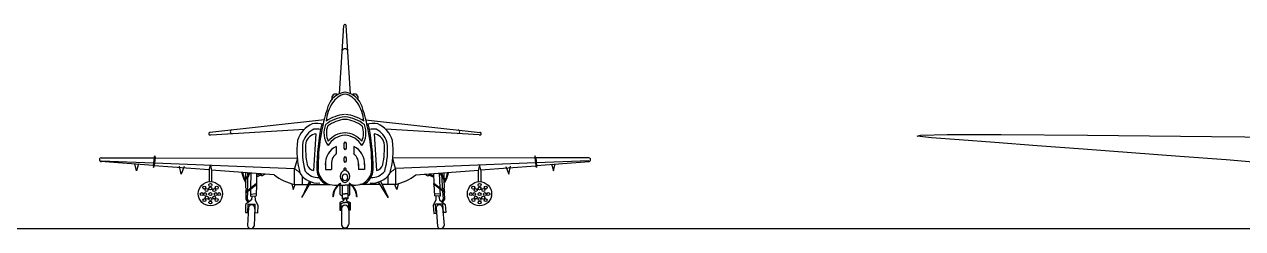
# Model space of a CAD drawing. Extents: x -166 to 11, y 0 to 66.
# Drawn here: x -50.92 to -25.82, y 49.87 to 54.08 of the extents above; entities that cross this region are included whole.
import ezdxf

# ---------------------------------------------------------------- set-up
doc = ezdxf.new("R2010")
doc.units = 0
doc.layers.add('AVION', color=7, linetype='CONTINUOUS')

msp = doc.modelspace()

# ---------------------------------------------------------------- linework, layer by layer
at = {"layer": 'AVION'}
for p, q in [((-44.429, 52.65), (-44.342, 54.056)), ((-44.205, 52.65), (-44.292, 54.056)), ((-44.739, 52.113), (-47.104, 51.854)), ((-43.895, 52.113), (-41.53, 51.854)), ((-47.084, 51.803), (-45.153, 51.92)), ((-44.916, 51.825), (-44.969, 51.067)), ((-43.718, 51.825), (-43.665, 51.067)), ((-41.55, 51.803), (-43.481, 51.92)), ((-44.496, 51.565), (-44.496, 51.419)), ((-44.318, 51.659), (-44.342, 51.622)), ((-44.342, 51.622), (-44.342, 51.532)), ((-44.342, 51.532), (-44.318, 51.493)), ((-44.316, 51.659), (-44.292, 51.622)), ((-44.292, 51.532), (-44.316, 51.493)), ((-44.292, 51.622), (-44.292, 51.532)), ((-44.138, 51.565), (-44.138, 51.419)), ((-48.267, 51.17), (-49.35, 51.252)), ((-49.345, 51.269), (-48.261, 51.226)), ((-49.34, 51.329), (-48.249, 51.327)), ((-48.249, 51.327), (-48.267, 51.17)), ((-48.249, 51.327), (-48.233, 51.37)), ((-48.231, 51.327), (-48.248, 51.168)), ((-48.242, 51.225), (-45.356, 51.108)), ((-48.233, 51.37), (-48.231, 51.327)), ((-48.231, 51.327), (-45.304, 51.324)), ((-45.296, 51.319), (-45.361, 51.091)), ((-44.318, 51.356), (-44.342, 51.32)), ((-44.342, 51.32), (-44.342, 51.267)), ((-44.342, 51.267), (-44.318, 51.235)), ((-44.316, 51.356), (-44.292, 51.32)), ((-44.292, 51.267), (-44.316, 51.235)), ((-44.292, 51.32), (-44.292, 51.267)), ((-43.338, 51.319), (-43.273, 51.091)), ((-40.403, 51.327), (-43.33, 51.324)), ((-40.392, 51.225), (-43.278, 51.108)), ((-40.401, 51.37), (-40.403, 51.327)), ((-40.403, 51.327), (-40.386, 51.168)), ((-40.385, 51.327), (-40.401, 51.37)), ((-39.294, 51.329), (-40.385, 51.327)), ((-40.385, 51.327), (-40.367, 51.17)), ((-39.289, 51.269), (-40.373, 51.226)), ((-40.367, 51.17), (-39.284, 51.252)), ((-48.611, 51.065), (-48.646, 51.207)), ((-48.575, 51.207), (-48.611, 51.065)), ((-48.267, 51.17), (-48.263, 51.129)), ((-48.263, 51.129), (-48.248, 51.168)), ((-47.113, 51.082), (-48.248, 51.168)), ((-47.693, 50.995), (-47.728, 51.159)), ((-47.634, 51.148), (-47.693, 50.995)), ((-47.115, 51.074), (-47.09, 51.18)), ((-47.115, 51.074), (-47.115, 50.838)), ((-47.09, 51.18), (-47.065, 51.07)), ((-45.778, 50.98), (-47.067, 51.078)), ((-47.065, 51.07), (-47.065, 50.838)), ((-46.448, 51.031), (-46.404, 50.891)), ((-46.43, 51.03), (-46.39, 50.891)), ((-46.359, 50.908), (-46.358, 51.024)), ((-46.302, 51.02), (-46.337, 50.925)), ((-46.28, 51.018), (-46.324, 50.91)), ((-46.318, 50.976), (-46.319, 51.021)), ((-46.26, 51.018), (-46.263, 50.709)), ((-46.14, 51.008), (-46.142, 50.807)), ((-46.141, 50.937), (-46.045, 50.98)), ((-46.059, 50.999), (-46.14, 50.963)), ((-46.064, 51.007), (-46.031, 50.958)), ((-46.031, 50.958), (-45.968, 50.995)), ((-45.361, 51.091), (-45.361, 50.783)), ((-44.722, 51.209), (-44.722, 51.091)), ((-44.722, 51.091), (-44.595, 51.091)), ((-44.595, 51.207), (-44.595, 51.091)), ((-44.039, 51.207), (-44.039, 51.091)), ((-43.912, 51.091), (-44.039, 51.091)), ((-43.912, 51.209), (-43.912, 51.091)), ((-43.273, 51.091), (-43.273, 50.783)), ((-42.856, 50.98), (-41.567, 51.078)), ((-42.601, 50.951), (-42.679, 50.994)), ((-42.568, 51.001), (-42.601, 50.951)), ((-42.49, 50.933), (-42.587, 50.973)), ((-42.573, 50.993), (-42.491, 50.959)), ((-42.57, 51.002), (-42.568, 51.001)), ((-42.493, 51.008), (-42.485, 50.803)), ((-42.373, 51.018), (-42.361, 50.709)), ((-42.352, 51.017), (-42.306, 50.912)), ((-42.331, 51.02), (-42.294, 50.927)), ((-42.314, 50.977), (-42.315, 51.021)), ((-42.271, 50.911), (-42.276, 51.024)), ((-42.204, 51.03), (-42.24, 50.894)), ((-42.187, 51.031), (-42.225, 50.895)), ((-41.544, 51.18), (-41.569, 51.07)), ((-41.569, 51.07), (-41.569, 50.838)), ((-41.519, 51.074), (-41.544, 51.18)), ((-41.521, 51.082), (-40.386, 51.168)), ((-41.519, 51.074), (-41.519, 50.838)), ((-41, 51.148), (-40.941, 50.995)), ((-40.941, 50.995), (-40.906, 51.159)), ((-40.371, 51.129), (-40.386, 51.168)), ((-40.367, 51.17), (-40.371, 51.129)), ((-40.059, 51.207), (-40.023, 51.065)), ((-40.023, 51.065), (-39.988, 51.207)), ((-46.404, 50.891), (-46.359, 50.811)), ((-46.39, 50.891), (-46.359, 50.835)), ((-46.337, 50.925), (-46.388, 50.887)), ((-46.324, 50.91), (-46.379, 50.872)), ((-46.363, 50.627), (-46.142, 50.807)), ((-46.36, 50.709), (-46.359, 50.886)), ((-46.354, 50.612), (-46.137, 50.788)), ((-46.316, 50.712), (-46.318, 50.926)), ((-46.142, 50.784), (-46.145, 50.55)), ((-45.415, 50.796), (-45.387, 50.68)), ((-45.387, 50.68), (-45.342, 50.781)), ((-45.351, 50.781), (-45.079, 50.781)), ((-45.049, 50.846), (-45.205, 50.51)), ((-45.205, 50.51), (-45.011, 50.832)), ((-45.198, 50.952), (-45.198, 50.781)), ((-45.042, 50.781), (-44.624, 50.781)), ((-44.488, 50.767), (-44.462, 50.766)), ((-44.447, 50.766), (-44.318, 50.765)), ((-44.415, 50.575), (-44.415, 50.766)), ((-44.405, 50.795), (-44.41, 50.804)), ((-44.373, 50.765), (-44.373, 50.487)), ((-44.191, 50.766), (-44.316, 50.765)), ((-44.261, 50.765), (-44.261, 50.487)), ((-44.228, 50.804), (-44.234, 50.796)), ((-44.222, 50.766), (-44.222, 50.576)), ((-44.146, 50.767), (-44.176, 50.766)), ((-43.592, 50.781), (-44.01, 50.781)), ((-43.429, 50.51), (-43.623, 50.832)), ((-43.585, 50.846), (-43.429, 50.51)), ((-43.283, 50.781), (-43.555, 50.781)), ((-43.436, 50.952), (-43.436, 50.781)), ((-43.247, 50.68), (-43.292, 50.781)), ((-43.219, 50.796), (-43.247, 50.68)), ((-42.267, 50.615), (-42.49, 50.785)), ((-42.259, 50.63), (-42.485, 50.803)), ((-42.484, 50.78), (-42.475, 50.547)), ((-42.309, 50.714), (-42.313, 50.927)), ((-42.306, 50.912), (-42.25, 50.875)), ((-42.294, 50.927), (-42.242, 50.89)), ((-42.264, 50.712), (-42.271, 50.889)), ((-42.24, 50.894), (-42.269, 50.838)), ((-42.225, 50.895), (-42.268, 50.814)), ((-46.344, 50.687), (-46.36, 50.709)), ((-46.355, 50.476), (-46.354, 50.612)), ((-46.311, 50.409), (-46.355, 50.476)), ((-46.354, 50.673), (-46.344, 50.687)), ((-46.354, 50.635), (-46.354, 50.673)), ((-46.33, 50.682), (-46.316, 50.712)), ((-46.322, 50.661), (-46.33, 50.682)), ((-46.328, 50.481), (-46.322, 50.638)), ((-46.292, 50.424), (-46.328, 50.481)), ((-46.263, 50.686), (-46.265, 50.54)), ((-46.265, 50.54), (-46.145, 50.55)), ((-46.264, 50.582), (-46.145, 50.592)), ((-46.237, 50.542), (-46.246, 50.461)), ((-46.173, 50.549), (-46.17, 50.459)), ((-44.56, 50.527), (-44.57, 50.527)), ((-44.391, 50.544), (-44.415, 50.575)), ((-44.373, 50.544), (-44.391, 50.544)), ((-44.373, 50.587), (-44.318, 50.587)), ((-44.373, 50.497), (-44.318, 50.497)), ((-44.373, 50.487), (-44.318, 50.487)), ((-44.371, 50.587), (-44.316, 50.587)), ((-44.371, 50.497), (-44.316, 50.497)), ((-44.371, 50.487), (-44.316, 50.487)), ((-44.347, 50.487), (-44.347, 50.443)), ((-44.345, 50.487), (-44.345, 50.443)), ((-44.263, 50.587), (-44.318, 50.587)), ((-44.263, 50.497), (-44.318, 50.497)), ((-44.263, 50.487), (-44.318, 50.487)), ((-44.261, 50.587), (-44.316, 50.587)), ((-44.261, 50.497), (-44.316, 50.497)), ((-44.261, 50.487), (-44.316, 50.487)), ((-44.289, 50.487), (-44.289, 50.443)), ((-44.287, 50.487), (-44.287, 50.443)), ((-44.243, 50.544), (-44.261, 50.544)), ((-44.222, 50.576), (-44.243, 50.544)), ((-44.078, 50.533), (-44.068, 50.533)), ((-42.356, 50.582), (-42.476, 50.589)), ((-42.355, 50.54), (-42.475, 50.547)), ((-42.447, 50.546), (-42.447, 50.456)), ((-42.382, 50.542), (-42.371, 50.461)), ((-42.36, 50.686), (-42.355, 50.54)), ((-42.324, 50.425), (-42.289, 50.483)), ((-42.293, 50.684), (-42.309, 50.714)), ((-42.304, 50.411), (-42.262, 50.479)), ((-42.301, 50.663), (-42.293, 50.684)), ((-42.289, 50.483), (-42.3, 50.64)), ((-42.279, 50.689), (-42.264, 50.712)), ((-42.269, 50.676), (-42.279, 50.689)), ((-42.268, 50.637), (-42.269, 50.676)), ((-42.262, 50.479), (-42.267, 50.615)), ((-46.364, 50.367), (-46.369, 50.2)), ((-46.246, 50.461), (-46.364, 50.367)), ((-46.308, 50.304), (-46.329, 49.934)), ((-46.319, 50.202), (-46.313, 50.376)), ((-46.313, 50.376), (-46.165, 50.377)), ((-46.175, 50.303), (-46.189, 49.921)), ((-46.171, 50.193), (-46.165, 50.377)), ((-46.17, 50.459), (-46.115, 50.355)), ((-46.115, 50.355), (-46.122, 50.188)), ((-44.347, 50.443), (-44.426, 50.409)), ((-44.426, 50.409), (-44.426, 50.251)), ((-44.426, 50.251), (-44.4, 50.251)), ((-44.345, 50.443), (-44.424, 50.409)), ((-44.424, 50.409), (-44.424, 50.251)), ((-44.424, 50.251), (-44.398, 50.251)), ((-44.4, 50.387), (-44.347, 50.409)), ((-44.4, 50.251), (-44.4, 50.387)), ((-44.398, 50.387), (-44.345, 50.409)), ((-44.398, 50.251), (-44.398, 50.387)), ((-44.391, 50.291), (-44.391, 49.947)), ((-44.347, 50.409), (-44.318, 50.409)), ((-44.345, 50.409), (-44.316, 50.409)), ((-44.289, 50.409), (-44.318, 50.409)), ((-44.287, 50.409), (-44.316, 50.409)), ((-44.289, 50.443), (-44.21, 50.409)), ((-44.236, 50.387), (-44.289, 50.409)), ((-44.287, 50.443), (-44.208, 50.409)), ((-44.234, 50.387), (-44.287, 50.409)), ((-44.241, 50.285), (-44.241, 49.954)), ((-44.236, 50.251), (-44.236, 50.387)), ((-44.21, 50.251), (-44.236, 50.251)), ((-44.234, 50.251), (-44.234, 50.387)), ((-44.208, 50.251), (-44.234, 50.251)), ((-44.21, 50.409), (-44.21, 50.251)), ((-44.208, 50.409), (-44.208, 50.251)), ((-42.447, 50.456), (-42.499, 50.351)), ((-42.499, 50.351), (-42.487, 50.184)), ((-42.301, 50.378), (-42.45, 50.374)), ((-42.438, 50.191), (-42.45, 50.374)), ((-42.437, 50.301), (-42.412, 49.919)), ((-42.371, 50.461), (-42.25, 50.37)), ((-42.304, 50.306), (-42.273, 49.937)), ((-42.29, 50.203), (-42.301, 50.378)), ((-42.25, 50.37), (-42.24, 50.203)), ((-46.369, 50.2), (-46.319, 50.202)), ((-46.122, 50.188), (-46.171, 50.193)), ((-42.487, 50.184), (-42.438, 50.191)), ((-42.24, 50.203), (-42.29, 50.203)), ((-165.978, 49.872), (11.04, 49.872))]:
    msp.add_line(p, q, dxfattribs=at)
msp.add_lwpolyline([(-25.286, 51.214), (-26.159, 51.285), (-27.114, 51.359), (-28.109, 51.434), (-29.103, 51.508), (-30.054, 51.578), (-30.921, 51.642), (-31.662, 51.697), (-32.226, 51.742), (-32.522, 51.776), (-32.45, 51.798), (-31.908, 51.809), (-30.796, 51.809), (-29.013, 51.796), (-26.459, 51.772), (-23.032, 51.735)], dxfattribs=at)
for centre, radius in [((-47.09, 50.589), 0.25), ((-47.218, 50.716), 0.03), ((-47.092, 50.77), 0.03), ((-47.092, 50.7), 0.03), ((-46.96, 50.715), 0.03), ((-41.544, 50.589), 0.25), ((-41.674, 50.715), 0.03), ((-41.542, 50.77), 0.03), ((-41.542, 50.7), 0.03), ((-41.416, 50.716), 0.03), ((-47.27, 50.583), 0.03), ((-47.215, 50.46), 0.03), ((-47.201, 50.583), 0.03), ((-47.169, 50.667), 0.03), ((-47.166, 50.509), 0.03), ((-47.092, 50.583), 0.03), ((-47.092, 50.479), 0.03), ((-47.013, 50.511), 0.03), ((-47.01, 50.665), 0.03), ((-46.98, 50.583), 0.03), ((-46.963, 50.461), 0.03), ((-46.91, 50.583), 0.03), ((-41.724, 50.583), 0.03), ((-41.67, 50.461), 0.03), ((-41.654, 50.583), 0.03), ((-41.624, 50.665), 0.03), ((-41.621, 50.511), 0.03), ((-41.542, 50.583), 0.03), ((-41.542, 50.479), 0.03), ((-41.468, 50.509), 0.03), ((-41.465, 50.667), 0.03), ((-41.433, 50.583), 0.03), ((-41.419, 50.46), 0.03), ((-41.363, 50.583), 0.03), ((-47.092, 50.409), 0.03), ((-41.542, 50.409), 0.03)]:
    msp.add_circle(centre, radius, dxfattribs=at)
for centre, radius, start, end in [((-44.317, 54.055), 0.0245, 91.3801, 176.4501), ((-44.317, 54.055), 0.0245, 3.5499, 88.6199), ((-44.319, 53.513), 0.0615, 88.8548, 152.4594), ((-44.315, 53.513), 0.0615, 27.5406, 91.1452), ((-44.254, 52.251), 0.436, 98.4577, 161.9049), ((-44.508, 52.563), 0.0817, 57.6691, 200.7509), ((-44.236, 52.25), 0.4, 101.7624, 147.5471), ((-44.38, 52.251), 0.436, 18.0951, 81.5423), ((-44.398, 52.25), 0.4, 32.4529, 78.2376), ((-44.126, 52.563), 0.0817, 339.2491, 122.3309), ((-40.721, 51.097), 4.152, 161.9049, 180.1193), ((-43.847, 52.003), 0.861, 147.5471, 174.5154), ((-44.786, 52.003), 0.861, 5.4846, 32.4529), ((-47.913, 51.097), 4.152, 359.8807, 18.0951), ((-44.762, 51.519), 0.56, 114.1986, 162.6076), ((-44.901, 51.5), 0.538, 75.8163, 99.6938), ((-40.721, 51.097), 4.178, 167.1362, 180.1193), ((-44.299, 51.844), 0.451, 157.7264, 215.4539), ((-44.249, 51.419), 0.757, 95.5876, 128.0827), ((-44.249, 51.419), 0.807, 95.5876, 124.3402), ((-44.299, 51.844), 0.401, 159.6002, 205.0939), ((-44.249, 51.419), 0.707, 95.5876, 126.9935), ((-44.385, 51.419), 0.707, 53.0065, 84.4124), ((-44.385, 51.419), 0.757, 51.9173, 84.4124), ((-44.385, 51.419), 0.807, 55.6598, 84.4124), ((-44.335, 51.844), 0.401, 334.9061, 20.3998), ((-44.335, 51.844), 0.451, 324.5461, 22.2736), ((-43.733, 51.5), 0.538, 80.3062, 104.1837), ((-47.913, 51.097), 4.178, 359.8807, 12.8638), ((-43.872, 51.519), 0.56, 17.3924, 65.8014), ((-47.097, 51.827), 0.027, 89.3874, 298.6671), ((-46.644, 51.867), 0.0373, 96.2514, 273.4575), ((-44.762, 51.519), 0.444, 116.12, 161.3972), ((-44.871, 51.562), 0.267, 99.6381, 163.5177), ((-44.901, 51.5), 0.421, 78.836, 97.6809), ((-44.286, 51.355), 0.443, 94.1747, 149.1291), ((-44.286, 51.355), 0.493, 94.1747, 139.7069), ((-44.348, 51.355), 0.443, 30.8709, 85.8253), ((-44.348, 51.355), 0.493, 40.2931, 85.8253), ((-43.733, 51.5), 0.421, 82.3191, 101.164), ((-43.763, 51.562), 0.267, 16.4823, 80.3619), ((-43.872, 51.519), 0.444, 18.6028, 63.88), ((-41.99, 51.867), 0.0373, 266.5425, 83.7486), ((-41.537, 51.827), 0.027, 241.3329, 90.6126), ((-43.726, 51.471), 1.585, 172.1891, 197.0915), ((-43.726, 51.471), 1.469, 172.5847, 196.3718), ((-43.565, 51.522), 1.566, 175.7512, 192.3883), ((-44.324, 51.205), 0.399, 115.6393, 182.9484), ((-44.31, 51.205), 0.399, 357.0516, 64.3607), ((-45.069, 51.522), 1.566, 347.6117, 4.2488), ((-44.908, 51.471), 1.469, 343.6282, 7.4153), ((-44.908, 51.471), 1.585, 342.9085, 7.8109), ((-49.34, 51.29), 0.0389, 89.9323, 275.4084), ((-44.324, 51.205), 0.274, 128.9425, 188.4793), ((-44.31, 51.205), 0.274, 351.5207, 51.0575), ((-39.294, 51.29), 0.0389, 264.5916, 90.0677), ((-45.156, 51.757), 0.995, 231.3091, 258.6892), ((-45.589, 50.707), 0.461, 30.4805, 59.4796), ((-44.873, 51.255), 0.445, 214.114, 274.5026), ((-44.873, 51.255), 0.329, 216.985, 274.5026), ((-44.916, 51.249), 0.19, 199.5401, 253.8012), ((-44.507, 51.121), 0.395, 185.0363, 239.431), ((-44.507, 51.121), 0.368, 185.0363, 242.8882), ((-44.288, 50.947), 0.13, 103.1964, 256.8036), ((-44.31, 50.928), 0.0663, 96.9803, 263.0197), ((-44.318, 51.094), 0.024, 88.6067, 271.3933), ((-44.316, 51.094), 0.024, 268.6067, 91.3933), ((-44.346, 50.947), 0.13, 283.1964, 76.8036), ((-44.324, 50.928), 0.0663, 276.9803, 83.0197), ((-44.127, 51.121), 0.368, 297.1118, 354.9637), ((-44.127, 51.121), 0.395, 300.569, 354.9637), ((-43.761, 51.255), 0.445, 265.4974, 325.886), ((-43.761, 51.255), 0.329, 265.4974, 323.015), ((-43.718, 51.249), 0.19, 286.1988, 340.4599), ((-43.045, 50.707), 0.461, 120.5204, 149.5195), ((-43.478, 51.757), 0.995, 281.3108, 308.6909), ((-46.147, 50.795), 0.0124, 292.4128, 66.414), ((-44.48, 51.488), 0.722, 254.4053, 269.3536), ((-44.247, 50.526), 0.322, 120.3695, 179.6973), ((-44.247, 50.526), 0.312, 120.2945, 179.6876), ((-44.39, 50.526), 0.312, 1.2884, 60.0103), ((-44.39, 50.526), 0.322, 1.4098, 59.8232), ((-44.154, 51.488), 0.722, 270.6464, 285.5947), ((-42.48, 50.792), 0.0124, 115.2601, 249.2613), ((-46.355, 50.622), 0.00984, 134.8852, 275.3205), ((-42.266, 50.624), 0.00984, 266.3536, 46.7889), ((-46.241, 50.292), 0.0675, 346.6027, 183.6629), ((-44.317, 50.278), 0.0753, 5.1826, 173.4014), ((-44.317, 50.278), 0.0753, 6.5986, 174.8174), ((-42.371, 50.292), 0.0675, 358.0112, 195.0714), ((-46.257, 49.943), 0.0722, 186.9904, 341.8966), ((-44.317, 49.961), 0.0753, 186.5986, 354.8174), ((-44.317, 49.961), 0.0753, 185.1826, 353.4014), ((-42.344, 49.943), 0.0722, 199.7775, 354.6837)]:
    msp.add_arc(centre, radius, start, end, dxfattribs=at)

doc.saveas('drawing.dxf')
